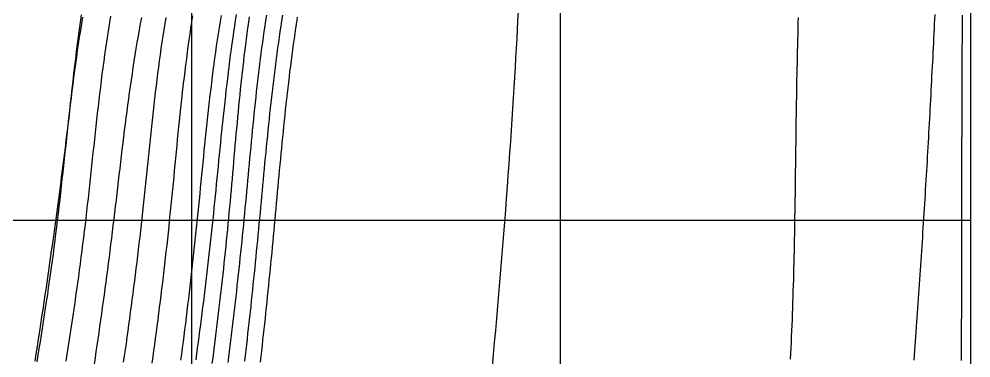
# Model space of a CAD drawing. Extents: x 3 to 181, y 2 to 128.
# Drawn here: x 96.41 to 103.61, y 86.88 to 89.44 of the extents above; entities that cross this region are included whole.
import ezdxf

# ---------------------------------------------------------------- set-up
doc = ezdxf.new("R2010")
doc.units = 0
doc.layers.get('0').update_dxf_attribs({"linetype": 'CONTINUOUS'})

msp = doc.modelspace()

# ---------------------------------------------------------------- linework, layer by layer
for p, q in [((97.7153, 80.4193), (97.7153, 96.4926)), ((100.5041, 80.4193), (100.5041, 93.9926)), ((103.6072, 80.4193), (103.6072, 89.4914)), ((92.1377, 87.9221), (103.6072, 87.9221))]:
    msp.add_line(p, q)
for points in [[(100.182, 89.4952, 0), (100.179, 89.4299, 0), (100.176, 89.3627, 0), (100.172, 89.2936, 0), (100.168, 89.2227, 0), (100.164, 89.1501, 0), (100.16, 89.0759, 0), (100.155, 89.0001, 0), (100.151, 88.9229, 0), (100.146, 88.8442, 0), (100.141, 88.7641, 0), (100.135, 88.6828, 0), (100.13, 88.6004, 0), (100.124, 88.5168, 0), (100.118, 88.4321, 0), (100.112, 88.3465, 0), (100.106, 88.2599, 0), (100.099, 88.1726, 0), (100.093, 88.0845, 0), (100.086, 87.9957, 0), (100.079, 87.9063, 0), (100.072, 87.8163, 0), (100.065, 87.7259, 0), (100.057, 87.6352, 0), (100.05, 87.5441, 0), (100.042, 87.4527, 0), (100.035, 87.3612, 0), (100.027, 87.2697, 0), (100.019, 87.1781, 0), (100.011, 87.0865, 0), (100.002, 86.9951, 0), (99.9941, 86.9039, 0), (99.9857, 86.8129, 0)], [(96.8794, 89.4737, 0), (96.8712, 89.4185, 0), (96.8633, 89.3631, 0), (96.8556, 89.3076, 0), (96.8483, 89.252, 0), (96.8412, 89.1963, 0), (96.8343, 89.1405, 0), (96.8275, 89.0847, 0), (96.8209, 89.0288, 0), (96.8145, 88.9728, 0), (96.8081, 88.9168, 0), (96.8017, 88.8608, 0), (96.7954, 88.8048, 0), (96.789, 88.7488, 0), (96.7826, 88.6928, 0), (96.7762, 88.6368, 0), (96.7696, 88.5809, 0), (96.7629, 88.525, 0), (96.7561, 88.4691, 0), (96.7493, 88.4133, 0), (96.7423, 88.3575, 0), (96.7353, 88.3017, 0), (96.7282, 88.246, 0), (96.721, 88.1902, 0), (96.7137, 88.1345, 0), (96.7063, 88.0788, 0), (96.6988, 88.0231, 0), (96.6913, 87.9675, 0), (96.6837, 87.9118, 0), (96.676, 87.8562, 0), (96.6683, 87.8006, 0), (96.6605, 87.745, 0), (96.6526, 87.6894, 0), (96.6447, 87.6338, 0), (96.6367, 87.5781, 0), (96.6286, 87.5225, 0), (96.6205, 87.4669, 0), (96.6124, 87.4113, 0), (96.6041, 87.3557, 0), (96.5959, 87.3001, 0), (96.5875, 87.2445, 0), (96.5791, 87.1889, 0), (96.5706, 87.1334, 0), (96.5621, 87.0778, 0), (96.5535, 87.0222, 0), (96.5448, 86.9667, 0), (96.536, 86.9111, 0), (96.5272, 86.8556, 0)], [(96.8889, 89.4569, 0), (96.8804, 89.4066, 0), (96.8722, 89.3562, 0), (96.8643, 89.3057, 0), (96.8566, 89.255, 0), (96.8491, 89.2043, 0), (96.8419, 89.1536, 0), (96.8349, 89.1027, 0), (96.828, 89.0517, 0), (96.8213, 89.0007, 0), (96.8149, 88.9496, 0), (96.8085, 88.8984, 0), (96.8023, 88.8472, 0), (96.7962, 88.7959, 0), (96.7902, 88.7446, 0), (96.7843, 88.6932, 0), (96.7785, 88.6418, 0), (96.7728, 88.5904, 0), (96.7671, 88.5389, 0), (96.7615, 88.4874, 0), (96.7558, 88.4359, 0), (96.7502, 88.3844, 0), (96.7446, 88.3329, 0), (96.739, 88.2813, 0), (96.7333, 88.2298, 0), (96.7276, 88.1783, 0), (96.7218, 88.1268, 0), (96.716, 88.0753, 0), (96.7101, 88.0238, 0), (96.7041, 87.9724, 0), (96.6979, 87.9209, 0), (96.6916, 87.8696, 0), (96.6853, 87.8182, 0), (96.6787, 87.7669, 0), (96.6721, 87.7157, 0), (96.6653, 87.6644, 0), (96.6585, 87.6133, 0), (96.6515, 87.5621, 0), (96.6444, 87.511, 0), (96.6371, 87.4598, 0), (96.6298, 87.4088, 0), (96.6224, 87.3577, 0), (96.6148, 87.3067, 0), (96.6072, 87.2557, 0), (96.5994, 87.2047, 0), (96.5916, 87.1538, 0), (96.5836, 87.1029, 0), (96.5756, 87.052, 0), (96.5674, 87.0011, 0), (96.5592, 86.9502, 0), (96.5509, 86.8994, 0), (96.5425, 86.8485, 0)], [(97.1005, 89.4638, 0), (97.0924, 89.4154, 0), (97.0845, 89.3669, 0), (97.0769, 89.3183, 0), (97.0695, 89.2697, 0), (97.0623, 89.2209, 0), (97.0554, 89.172, 0), (97.0486, 89.1231, 0), (97.042, 89.0741, 0), (97.0356, 89.0251, 0), (97.0293, 88.9759, 0), (97.0232, 88.9268, 0), (97.0172, 88.8775, 0), (97.0114, 88.8282, 0), (97.0056, 88.7789, 0), (97, 88.7295, 0), (96.9944, 88.6801, 0), (96.9889, 88.6306, 0), (96.9835, 88.5811, 0), (96.9781, 88.5316, 0), (96.9728, 88.4821, 0), (96.9674, 88.4326, 0), (96.9621, 88.383, 0), (96.9569, 88.3334, 0), (96.9515, 88.2839, 0), (96.9462, 88.2343, 0), (96.9409, 88.1847, 0), (96.9355, 88.1352, 0), (96.93, 88.0857, 0), (96.9245, 88.0361, 0), (96.9188, 87.9866, 0), (96.9131, 87.9372, 0), (96.9073, 87.8877, 0), (96.9014, 87.8383, 0), (96.8954, 87.789, 0), (96.8893, 87.7396, 0), (96.883, 87.6903, 0), (96.8767, 87.641, 0), (96.8702, 87.5918, 0), (96.8637, 87.5425, 0), (96.8571, 87.4933, 0), (96.8503, 87.4441, 0), (96.8435, 87.395, 0), (96.8366, 87.3459, 0), (96.8296, 87.2968, 0), (96.8225, 87.2477, 0), (96.8153, 87.1986, 0), (96.808, 87.1496, 0), (96.8006, 87.1005, 0), (96.7931, 87.0515, 0), (96.7856, 87.0026, 0), (96.7779, 86.9536, 0), (96.7702, 86.9046, 0), (96.7624, 86.8557, 0)], [(97.3342, 89.4545, 0), (97.3254, 89.4073, 0), (97.3168, 89.3601, 0), (97.3085, 89.3128, 0), (97.3004, 89.2655, 0), (97.2925, 89.2181, 0), (97.2848, 89.1707, 0), (97.2772, 89.1232, 0), (97.2699, 89.0757, 0), (97.2628, 89.0281, 0), (97.2558, 88.9806, 0), (97.2489, 88.9329, 0), (97.2422, 88.8853, 0), (97.2357, 88.8376, 0), (97.2293, 88.7899, 0), (97.223, 88.7421, 0), (97.2168, 88.6944, 0), (97.2107, 88.6466, 0), (97.2046, 88.5988, 0), (97.1987, 88.551, 0), (97.1928, 88.5031, 0), (97.187, 88.4553, 0), (97.1813, 88.4074, 0), (97.1756, 88.3595, 0), (97.1699, 88.3117, 0), (97.1643, 88.2638, 0), (97.1586, 88.2159, 0), (97.153, 88.168, 0), (97.1474, 88.1201, 0), (97.1417, 88.0723, 0), (97.136, 88.0244, 0), (97.1303, 87.9765, 0), (97.1246, 87.9287, 0), (97.1188, 87.8808, 0), (97.1129, 87.833, 0), (97.107, 87.7852, 0), (97.101, 87.7374, 0), (97.095, 87.6896, 0), (97.0889, 87.6418, 0), (97.0828, 87.5941, 0), (97.0766, 87.5463, 0), (97.0703, 87.4986, 0), (97.064, 87.4509, 0), (97.0576, 87.4032, 0), (97.0511, 87.3555, 0), (97.0446, 87.3078, 0), (97.0381, 87.2601, 0), (97.0314, 87.2124, 0), (97.0247, 87.1648, 0), (97.018, 87.1171, 0), (97.0111, 87.0695, 0), (97.0042, 87.0219, 0), (96.9972, 86.9743, 0), (96.9902, 86.9267, 0), (96.9831, 86.8791, 0), (96.9759, 86.8316, 0)], [(97.5181, 89.4529, 0), (97.5104, 89.4063, 0), (97.503, 89.3595, 0), (97.4958, 89.3127, 0), (97.4887, 89.2659, 0), (97.4819, 89.2189, 0), (97.4753, 89.1719, 0), (97.4688, 89.1248, 0), (97.4625, 89.0776, 0), (97.4564, 89.0304, 0), (97.4504, 88.9831, 0), (97.4446, 88.9358, 0), (97.4388, 88.8884, 0), (97.4333, 88.841, 0), (97.4278, 88.7936, 0), (97.4224, 88.7461, 0), (97.4171, 88.6985, 0), (97.4119, 88.651, 0), (97.4067, 88.6034, 0), (97.4016, 88.5558, 0), (97.3966, 88.5081, 0), (97.3916, 88.4605, 0), (97.3866, 88.4128, 0), (97.3817, 88.3651, 0), (97.3768, 88.3175, 0), (97.3719, 88.2698, 0), (97.3669, 88.2221, 0), (97.362, 88.1744, 0), (97.357, 88.1267, 0), (97.352, 88.0791, 0), (97.347, 88.0314, 0), (97.3419, 87.9838, 0), (97.3367, 87.9362, 0), (97.3314, 87.8886, 0), (97.3261, 87.841, 0), (97.3207, 87.7935, 0), (97.3153, 87.7459, 0), (97.3097, 87.6984, 0), (97.3041, 87.651, 0), (97.2984, 87.6035, 0), (97.2926, 87.5561, 0), (97.2867, 87.5087, 0), (97.2808, 87.4613, 0), (97.2748, 87.4139, 0), (97.2687, 87.3666, 0), (97.2626, 87.3192, 0), (97.2563, 87.2719, 0), (97.25, 87.2246, 0), (97.2436, 87.1774, 0), (97.2372, 87.1301, 0), (97.2306, 87.0829, 0), (97.224, 87.0356, 0), (97.2173, 86.9884, 0), (97.2106, 86.9412, 0), (97.2037, 86.894, 0), (97.1968, 86.8469, 0)], [(97.7206, 89.4664, 0), (97.7133, 89.4202, 0), (97.7061, 89.374, 0), (97.6992, 89.3276, 0), (97.6926, 89.2812, 0), (97.6861, 89.2348, 0), (97.6797, 89.1882, 0), (97.6736, 89.1416, 0), (97.6676, 89.0949, 0), (97.6618, 89.0482, 0), (97.6561, 89.0014, 0), (97.6506, 88.9546, 0), (97.6452, 88.9078, 0), (97.6399, 88.8608, 0), (97.6347, 88.8139, 0), (97.6297, 88.7669, 0), (97.6247, 88.7199, 0), (97.6198, 88.6728, 0), (97.615, 88.6257, 0), (97.6102, 88.5786, 0), (97.6055, 88.5315, 0), (97.6008, 88.4843, 0), (97.5962, 88.4371, 0), (97.5916, 88.39, 0), (97.587, 88.3428, 0), (97.5825, 88.2956, 0), (97.5779, 88.2484, 0), (97.5733, 88.2012, 0), (97.5687, 88.154, 0), (97.564, 88.1068, 0), (97.5594, 88.0597, 0), (97.5546, 88.0125, 0), (97.5499, 87.9654, 0), (97.545, 87.9183, 0), (97.5401, 87.8712, 0), (97.5351, 87.8241, 0), (97.53, 87.7771, 0), (97.5249, 87.73, 0), (97.5196, 87.683, 0), (97.5143, 87.636, 0), (97.509, 87.5891, 0), (97.5035, 87.5421, 0), (97.498, 87.4952, 0), (97.4924, 87.4483, 0), (97.4867, 87.4014, 0), (97.481, 87.3546, 0), (97.4751, 87.3077, 0), (97.4692, 87.2609, 0), (97.4632, 87.2141, 0), (97.4572, 87.1673, 0), (97.4511, 87.1205, 0), (97.4448, 87.0737, 0), (97.4386, 87.027, 0), (97.4322, 86.9803, 0), (97.4258, 86.9335, 0), (97.4193, 86.8868, 0), (97.4127, 86.8401, 0)], [(97.9359, 89.4683, 0), (97.9283, 89.4225, 0), (97.921, 89.3766, 0), (97.9139, 89.3306, 0), (97.907, 89.2846, 0), (97.9003, 89.2385, 0), (97.8938, 89.1923, 0), (97.8874, 89.1461, 0), (97.8812, 89.0998, 0), (97.8752, 89.0534, 0), (97.8693, 89.007, 0), (97.8635, 88.9606, 0), (97.8579, 88.9141, 0), (97.8524, 88.8676, 0), (97.847, 88.821, 0), (97.8417, 88.7744, 0), (97.8365, 88.7277, 0), (97.8315, 88.6811, 0), (97.8264, 88.6344, 0), (97.8215, 88.5876, 0), (97.8166, 88.5409, 0), (97.8118, 88.4941, 0), (97.807, 88.4473, 0), (97.8023, 88.4006, 0), (97.7976, 88.3537, 0), (97.793, 88.3069, 0), (97.7883, 88.2601, 0), (97.7837, 88.2133, 0), (97.779, 88.1665, 0), (97.7744, 88.1197, 0), (97.7697, 88.0729, 0), (97.765, 88.0261, 0), (97.7603, 87.9793, 0), (97.7555, 87.9325, 0), (97.7507, 87.8858, 0), (97.7459, 87.839, 0), (97.741, 87.7923, 0), (97.736, 87.7456, 0), (97.731, 87.699, 0), (97.7259, 87.6523, 0), (97.7208, 87.6057, 0), (97.7156, 87.5591, 0), (97.7104, 87.5124, 0), (97.7051, 87.4659, 0), (97.6997, 87.4193, 0), (97.6943, 87.3727, 0), (97.6888, 87.3262, 0), (97.6833, 87.2797, 0), (97.6777, 87.2332, 0), (97.672, 87.1867, 0), (97.6663, 87.1402, 0), (97.6604, 87.0937, 0), (97.6546, 87.0473, 0), (97.6486, 87.0008, 0), (97.6426, 86.9544, 0), (97.6365, 86.908, 0), (97.6304, 86.8616, 0)], [(98.0506, 89.4753, 0), (98.0437, 89.4317, 0), (98.0369, 89.3881, 0), (98.0304, 89.3443, 0), (98.024, 89.3006, 0), (98.0178, 89.2567, 0), (98.0118, 89.2128, 0), (98.0059, 89.1688, 0), (98.0002, 89.1248, 0), (97.9946, 89.0808, 0), (97.9892, 89.0367, 0), (97.9838, 88.9925, 0), (97.9786, 88.9483, 0), (97.9735, 88.9041, 0), (97.9685, 88.8599, 0), (97.9636, 88.8156, 0), (97.9588, 88.7712, 0), (97.954, 88.7269, 0), (97.9493, 88.6825, 0), (97.9447, 88.6381, 0), (97.9402, 88.5937, 0), (97.9357, 88.5493, 0), (97.9312, 88.5048, 0), (97.9268, 88.4603, 0), (97.9224, 88.4158, 0), (97.918, 88.3714, 0), (97.9136, 88.3269, 0), (97.9092, 88.2824, 0), (97.9048, 88.2379, 0), (97.9004, 88.1934, 0), (97.896, 88.1489, 0), (97.8916, 88.1044, 0), (97.8871, 88.0599, 0), (97.8826, 88.0155, 0), (97.8781, 87.971, 0), (97.8734, 87.9266, 0), (97.8688, 87.8822, 0), (97.864, 87.8378, 0), (97.8592, 87.7934, 0), (97.8543, 87.7491, 0), (97.8494, 87.7047, 0), (97.8444, 87.6604, 0), (97.8393, 87.6161, 0), (97.8342, 87.5718, 0), (97.829, 87.5276, 0), (97.8238, 87.4833, 0), (97.8185, 87.4391, 0), (97.8131, 87.3949, 0), (97.8077, 87.3506, 0), (97.8022, 87.3064, 0), (97.7967, 87.2623, 0), (97.7911, 87.2181, 0), (97.7855, 87.1739, 0), (97.7798, 87.1298, 0), (97.7741, 87.0856, 0), (97.7683, 87.0415, 0), (97.7624, 86.9974, 0), (97.7565, 86.9533, 0), (97.7506, 86.9092, 0), (97.7446, 86.8651, 0)], [(98.1486, 89.4573, 0), (98.1426, 89.4156, 0), (98.1367, 89.3739, 0), (98.131, 89.3321, 0), (98.1254, 89.2903, 0), (98.12, 89.2484, 0), (98.1148, 89.2065, 0), (98.1096, 89.1645, 0), (98.1047, 89.1224, 0), (98.0998, 89.0804, 0), (98.0951, 89.0382, 0), (98.0905, 88.9961, 0), (98.0859, 88.9539, 0), (98.0815, 88.9117, 0), (98.0772, 88.8694, 0), (98.073, 88.8271, 0), (98.0688, 88.7848, 0), (98.0648, 88.7425, 0), (98.0608, 88.7001, 0), (98.0568, 88.6577, 0), (98.0529, 88.6153, 0), (98.0491, 88.5729, 0), (98.0452, 88.5304, 0), (98.0415, 88.488, 0), (98.0377, 88.4455, 0), (98.034, 88.4031, 0), (98.0303, 88.3606, 0), (98.0265, 88.3181, 0), (98.0228, 88.2756, 0), (98.0191, 88.2331, 0), (98.0154, 88.1906, 0), (98.0116, 88.1482, 0), (98.0078, 88.1057, 0), (98.004, 88.0632, 0), (98.0001, 88.0208, 0), (97.9962, 87.9783, 0), (97.9923, 87.9359, 0), (97.9882, 87.8935, 0), (97.9841, 87.8511, 0), (97.98, 87.8087, 0), (97.9758, 87.7664, 0), (97.9715, 87.724, 0), (97.9671, 87.6817, 0), (97.9627, 87.6394, 0), (97.9582, 87.5971, 0), (97.9537, 87.5548, 0), (97.9491, 87.5126, 0), (97.9445, 87.4703, 0), (97.9397, 87.4281, 0), (97.9349, 87.3859, 0), (97.9301, 87.3437, 0), (97.9252, 87.3015, 0), (97.9202, 87.2593, 0), (97.9152, 87.2171, 0), (97.9101, 87.175, 0), (97.905, 87.1328, 0), (97.8997, 87.0907, 0), (97.8945, 87.0486, 0), (97.8891, 87.0065, 0), (97.8837, 86.9644, 0), (97.8783, 86.9223, 0), (97.8728, 86.8802, 0), (97.8672, 86.8381, 0)], [(98.279, 89.4718, 0), (98.2726, 89.4307, 0), (98.2664, 89.3895, 0), (98.2603, 89.3483, 0), (98.2545, 89.307, 0), (98.2487, 89.2656, 0), (98.2431, 89.2243, 0), (98.2376, 89.1828, 0), (98.2323, 89.1413, 0), (98.2271, 89.0998, 0), (98.222, 89.0583, 0), (98.217, 89.0167, 0), (98.2122, 88.975, 0), (98.2074, 88.9333, 0), (98.2028, 88.8916, 0), (98.1982, 88.8499, 0), (98.1937, 88.8082, 0), (98.1893, 88.7664, 0), (98.185, 88.7246, 0), (98.1807, 88.6827, 0), (98.1765, 88.6409, 0), (98.1723, 88.599, 0), (98.1682, 88.5571, 0), (98.1642, 88.5152, 0), (98.1602, 88.4733, 0), (98.1562, 88.4314, 0), (98.1522, 88.3894, 0), (98.1483, 88.3475, 0), (98.1444, 88.3056, 0), (98.1404, 88.2636, 0), (98.1365, 88.2217, 0), (98.1326, 88.1797, 0), (98.1287, 88.1378, 0), (98.1248, 88.0958, 0), (98.1208, 88.0539, 0), (98.1168, 88.012, 0), (98.1128, 87.9701, 0), (98.1088, 87.9282, 0), (98.1047, 87.8863, 0), (98.1006, 87.8444, 0), (98.0964, 87.8026, 0), (98.0922, 87.7607, 0), (98.0879, 87.7189, 0), (98.0836, 87.6771, 0), (98.0792, 87.6353, 0), (98.0748, 87.5935, 0), (98.0703, 87.5517, 0), (98.0658, 87.5099, 0), (98.0613, 87.4682, 0), (98.0567, 87.4265, 0), (98.052, 87.3847, 0), (98.0473, 87.343, 0), (98.0426, 87.3013, 0), (98.0378, 87.2596, 0), (98.0329, 87.218, 0), (98.028, 87.1763, 0), (98.0231, 87.1346, 0), (98.018, 87.093, 0), (98.013, 87.0513, 0), (98.0079, 87.0097, 0), (98.0027, 86.9681, 0), (97.9975, 86.9265, 0), (97.9922, 86.8849, 0), (97.9869, 86.8433, 0)], [(98.4005, 89.4699, 0), (98.3939, 89.429, 0), (98.3876, 89.388, 0), (98.3814, 89.347, 0), (98.3753, 89.3059, 0), (98.3694, 89.2648, 0), (98.3636, 89.2237, 0), (98.358, 89.1825, 0), (98.3525, 89.1412, 0), (98.3471, 89.0999, 0), (98.3418, 89.0586, 0), (98.3367, 89.0173, 0), (98.3316, 88.9759, 0), (98.3267, 88.9344, 0), (98.3219, 88.893, 0), (98.3171, 88.8515, 0), (98.3125, 88.81, 0), (98.3079, 88.7684, 0), (98.3035, 88.7269, 0), (98.299, 88.6853, 0), (98.2947, 88.6437, 0), (98.2904, 88.602, 0), (98.2862, 88.5604, 0), (98.2821, 88.5187, 0), (98.278, 88.4771, 0), (98.2739, 88.4354, 0), (98.2699, 88.3937, 0), (98.2659, 88.352, 0), (98.2619, 88.3103, 0), (98.258, 88.2685, 0), (98.2541, 88.2268, 0), (98.2502, 88.1851, 0), (98.2463, 88.1434, 0), (98.2424, 88.1017, 0), (98.2385, 88.06, 0), (98.2346, 88.0183, 0), (98.2307, 87.9766, 0), (98.2268, 87.9349, 0), (98.2229, 87.8932, 0), (98.2189, 87.8515, 0), (98.2149, 87.8099, 0), (98.2109, 87.7682, 0), (98.2069, 87.7266, 0), (98.2028, 87.685, 0), (98.1987, 87.6434, 0), (98.1946, 87.6018, 0), (98.1904, 87.5602, 0), (98.1862, 87.5186, 0), (98.182, 87.4771, 0), (98.1777, 87.4355, 0), (98.1734, 87.394, 0), (98.169, 87.3525, 0), (98.1646, 87.3109, 0), (98.1602, 87.2694, 0), (98.1557, 87.2279, 0), (98.1512, 87.1864, 0), (98.1466, 87.145, 0), (98.142, 87.1035, 0), (98.1373, 87.062, 0), (98.1326, 87.0206, 0), (98.1278, 86.9791, 0), (98.123, 86.9377, 0), (98.1181, 86.8963, 0), (98.1132, 86.8549, 0)], [(98.5124, 89.4555, 0), (98.506, 89.4147, 0), (98.4998, 89.3738, 0), (98.4937, 89.3329, 0), (98.4878, 89.2919, 0), (98.482, 89.2509, 0), (98.4764, 89.2099, 0), (98.4709, 89.1688, 0), (98.4655, 89.1276, 0), (98.4602, 89.0864, 0), (98.455, 89.0452, 0), (98.45, 89.004, 0), (98.4451, 88.9627, 0), (98.4402, 88.9214, 0), (98.4355, 88.88, 0), (98.4309, 88.8387, 0), (98.4263, 88.7973, 0), (98.4218, 88.7558, 0), (98.4174, 88.7144, 0), (98.4131, 88.6729, 0), (98.4089, 88.6314, 0), (98.4047, 88.5899, 0), (98.4005, 88.5484, 0), (98.3965, 88.5069, 0), (98.3924, 88.4653, 0), (98.3885, 88.4238, 0), (98.3845, 88.3822, 0), (98.3806, 88.3406, 0), (98.3767, 88.2991, 0), (98.3729, 88.2575, 0), (98.369, 88.2159, 0), (98.3652, 88.1743, 0), (98.3614, 88.1327, 0), (98.3576, 88.0911, 0), (98.3538, 88.0495, 0), (98.35, 88.008, 0), (98.3462, 87.9664, 0), (98.3424, 87.9248, 0), (98.3385, 87.8833, 0), (98.3346, 87.8418, 0), (98.3307, 87.8002, 0), (98.3268, 87.7587, 0), (98.3229, 87.7172, 0), (98.3189, 87.6757, 0), (98.3149, 87.6343, 0), (98.3109, 87.5928, 0), (98.3068, 87.5513, 0), (98.3027, 87.5099, 0), (98.2986, 87.4684, 0), (98.2945, 87.427, 0), (98.2903, 87.3856, 0), (98.286, 87.3442, 0), (98.2818, 87.3028, 0), (98.2774, 87.2614, 0), (98.2731, 87.22, 0), (98.2687, 87.1786, 0), (98.2642, 87.1373, 0), (98.2597, 87.0959, 0), (98.2552, 87.0546, 0), (98.2506, 87.0132, 0), (98.2459, 86.9719, 0), (98.2412, 86.9306, 0), (98.2364, 86.8893, 0), (98.2316, 86.848, 0)], [(102.301, 89.4546, 0), (102.299, 89.4116, 0), (102.298, 89.3685, 0), (102.297, 89.3255, 0), (102.296, 89.2824, 0), (102.295, 89.2393, 0), (102.294, 89.1963, 0), (102.293, 89.1532, 0), (102.292, 89.1101, 0), (102.291, 89.067, 0), (102.29, 89.024, 0), (102.289, 88.9809, 0), (102.288, 88.9378, 0), (102.288, 88.8947, 0), (102.287, 88.8516, 0), (102.286, 88.8085, 0), (102.286, 88.7654, 0), (102.285, 88.7223, 0), (102.284, 88.6792, 0), (102.284, 88.6361, 0), (102.283, 88.593, 0), (102.283, 88.5499, 0), (102.282, 88.5068, 0), (102.281, 88.4636, 0), (102.281, 88.4205, 0), (102.28, 88.3774, 0), (102.28, 88.3343, 0), (102.279, 88.2912, 0), (102.279, 88.248, 0), (102.278, 88.2049, 0), (102.277, 88.1618, 0), (102.277, 88.1187, 0), (102.276, 88.0756, 0), (102.275, 88.0324, 0), (102.275, 87.9893, 0), (102.274, 87.9462, 0), (102.273, 87.9031, 0), (102.273, 87.8599, 0), (102.272, 87.8168, 0), (102.271, 87.7737, 0), (102.27, 87.7306, 0), (102.269, 87.6875, 0), (102.268, 87.6443, 0), (102.267, 87.6012, 0), (102.266, 87.5581, 0), (102.265, 87.515, 0), (102.264, 87.4719, 0), (102.262, 87.4288, 0), (102.261, 87.3857, 0), (102.26, 87.3426, 0), (102.258, 87.2994, 0), (102.257, 87.2563, 0), (102.255, 87.2132, 0), (102.254, 87.1702, 0), (102.252, 87.1271, 0), (102.25, 87.084, 0), (102.248, 87.0409, 0), (102.247, 86.9978, 0), (102.245, 86.9547, 0), (102.243, 86.9116, 0), (102.241, 86.8686, 0)], [(103.334, 89.4766, 0), (103.332, 89.4407, 0), (103.33, 89.4049, 0), (103.328, 89.3691, 0), (103.327, 89.3333, 0), (103.325, 89.2974, 0), (103.323, 89.2616, 0), (103.321, 89.2258, 0), (103.319, 89.19, 0), (103.318, 89.1541, 0), (103.316, 89.1183, 0), (103.314, 89.0825, 0), (103.312, 89.0467, 0), (103.31, 89.0109, 0), (103.308, 88.975, 0), (103.307, 88.9392, 0), (103.305, 88.9034, 0), (103.303, 88.8676, 0), (103.301, 88.8318, 0), (103.299, 88.796, 0), (103.297, 88.7601, 0), (103.295, 88.7243, 0), (103.293, 88.6885, 0), (103.291, 88.6527, 0), (103.289, 88.6169, 0), (103.287, 88.5811, 0), (103.285, 88.5452, 0), (103.283, 88.5094, 0), (103.281, 88.4736, 0), (103.279, 88.4378, 0), (103.277, 88.402, 0), (103.275, 88.3662, 0), (103.273, 88.3304, 0), (103.271, 88.2946, 0), (103.269, 88.2588, 0), (103.267, 88.223, 0), (103.264, 88.1872, 0), (103.262, 88.1514, 0), (103.26, 88.1156, 0), (103.258, 88.0798, 0), (103.256, 88.044, 0), (103.253, 88.0082, 0), (103.251, 87.9724, 0), (103.249, 87.9366, 0), (103.247, 87.9008, 0), (103.244, 87.865, 0), (103.242, 87.8292, 0), (103.24, 87.7934, 0), (103.237, 87.7576, 0), (103.235, 87.7218, 0), (103.233, 87.686, 0), (103.23, 87.6502, 0), (103.228, 87.6144, 0), (103.226, 87.5786, 0), (103.223, 87.5428, 0), (103.221, 87.5071, 0), (103.218, 87.4713, 0), (103.216, 87.4355, 0), (103.213, 87.3997, 0), (103.211, 87.3639, 0), (103.208, 87.3282, 0), (103.206, 87.2924, 0), (103.203, 87.2566, 0), (103.201, 87.2208, 0), (103.198, 87.1851, 0), (103.195, 87.1493, 0), (103.193, 87.1135, 0), (103.19, 87.0777, 0), (103.188, 87.042, 0), (103.185, 87.0062, 0), (103.182, 86.9704, 0), (103.18, 86.9347, 0), (103.177, 86.8989, 0), (103.174, 86.8632, 0)], [(103.541, 89.4712, 0), (103.54, 89.4377, 0), (103.54, 89.4043, 0), (103.54, 89.3708, 0), (103.54, 89.3373, 0), (103.54, 89.3038, 0), (103.54, 89.2703, 0), (103.539, 89.2368, 0), (103.539, 89.2033, 0), (103.539, 89.1698, 0), (103.539, 89.1363, 0), (103.539, 89.1028, 0), (103.539, 89.0693, 0), (103.538, 89.0358, 0), (103.538, 89.0024, 0), (103.538, 88.9689, 0), (103.538, 88.9354, 0), (103.538, 88.9019, 0), (103.538, 88.8684, 0), (103.538, 88.8349, 0), (103.537, 88.8014, 0), (103.537, 88.7679, 0), (103.537, 88.7344, 0), (103.537, 88.7009, 0), (103.537, 88.6674, 0), (103.537, 88.6339, 0), (103.537, 88.6004, 0), (103.537, 88.567, 0), (103.536, 88.5335, 0), (103.536, 88.5, 0), (103.536, 88.4665, 0), (103.536, 88.433, 0), (103.536, 88.3995, 0), (103.536, 88.366, 0), (103.536, 88.3325, 0), (103.536, 88.299, 0), (103.536, 88.2655, 0), (103.536, 88.232, 0), (103.536, 88.1985, 0), (103.536, 88.165, 0), (103.536, 88.1315, 0), (103.535, 88.0981, 0), (103.535, 88.0646, 0), (103.535, 88.0311, 0), (103.535, 87.9976, 0), (103.535, 87.9641, 0), (103.535, 87.9306, 0), (103.535, 87.8971, 0), (103.535, 87.8636, 0), (103.535, 87.8301, 0), (103.535, 87.7966, 0), (103.535, 87.7631, 0), (103.535, 87.7296, 0), (103.535, 87.6961, 0), (103.535, 87.6626, 0), (103.535, 87.6291, 0), (103.535, 87.5956, 0), (103.535, 87.5621, 0), (103.535, 87.5286, 0), (103.535, 87.4951, 0), (103.535, 87.4617, 0), (103.535, 87.4282, 0), (103.535, 87.3947, 0), (103.535, 87.3612, 0), (103.535, 87.3277, 0), (103.535, 87.2942, 0), (103.535, 87.2607, 0), (103.535, 87.2272, 0), (103.535, 87.1937, 0), (103.534, 87.1602, 0), (103.534, 87.1267, 0), (103.534, 87.0932, 0), (103.534, 87.0597, 0), (103.534, 87.0262, 0), (103.534, 86.9927, 0), (103.534, 86.9593, 0), (103.534, 86.9258, 0), (103.533, 86.8923, 0), (103.533, 86.8588, 0)]]:
    msp.add_polyline3d(points)

doc.saveas('drawing.dxf')
